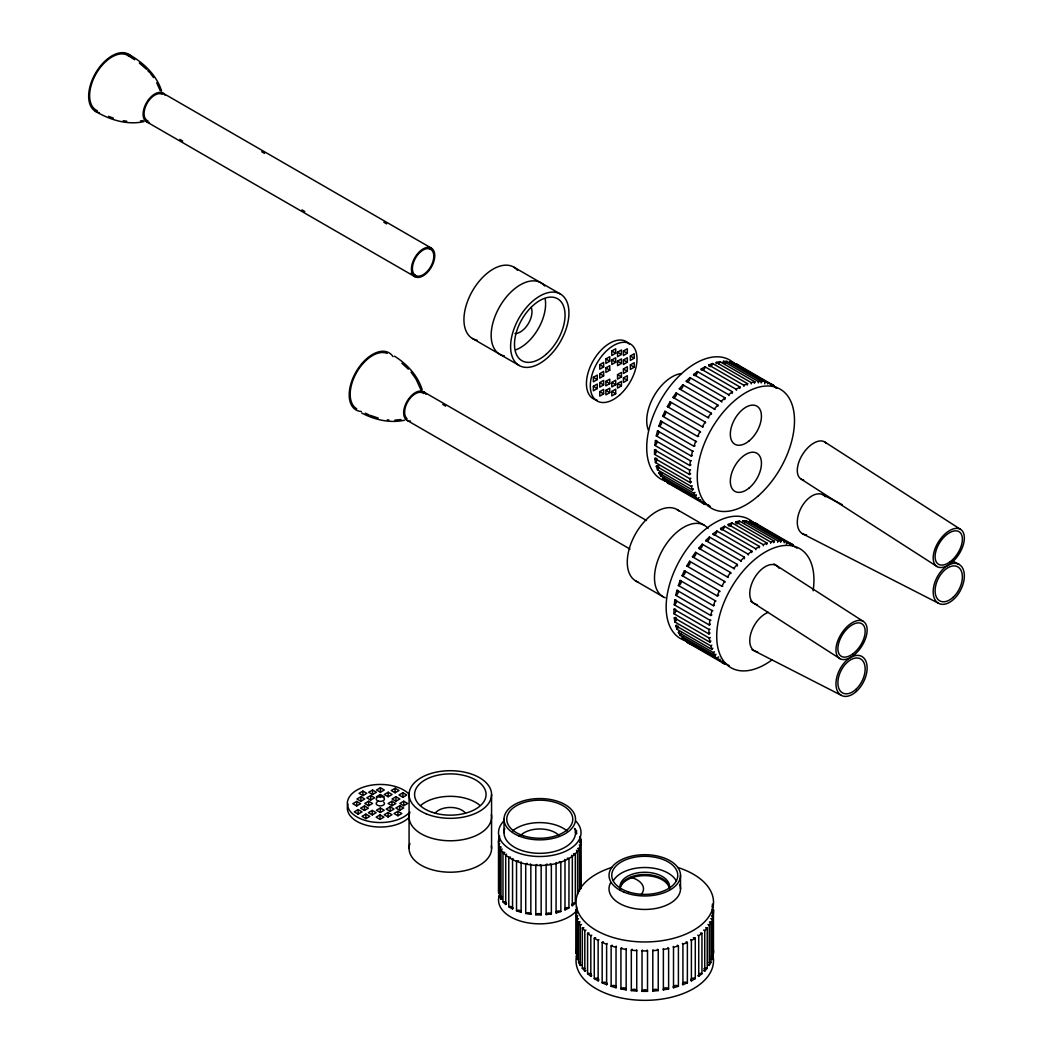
<?xml version="1.0" encoding="UTF-8"?>
<svg xmlns="http://www.w3.org/2000/svg" width="1053" height="1053" viewBox="0 0 1053 1053"><rect width="100%" height="100%" fill="white"/><g stroke="black" fill="none" stroke-linecap="round" stroke-linejoin="round"><path stroke-width="1.5" d="M655.571 449.618A2.751 1.593 -60 0 0 654.532 449.842L654.532 454.33L689.531 474.534A2.751 1.593 -60 0 0 690.571 473.547M710.025 629.246A2.751 1.593 -60 0 0 708.972 629.457L673.973 609.253L673.973 613.741L708.972 633.945A2.751 1.593 -60 0 0 710.025 632.958M654.532 449.842L689.531 470.046L689.531 474.534M708.972 629.457L708.972 633.945M576.57 909.713A2.751 1.593 0 0 0 576.083 909.674L576.083 912.846A2.751 1.593 0 0 0 577.557 912.582M712.46 953.136A2.751 1.593 0 0 0 713.46 953.268L713.46 950.096A2.751 1.593 0 0 0 712.46 950.214M690.913 464.742A2.751 1.593 -60 0 1 689.82 465.558L654.821 445.353L655.44 440.575L690.439 460.78A2.751 1.593 -60 0 1 691.413 460.78M710.354 624.153A2.751 1.593 -60 0 1 709.274 624.982L674.275 604.777L674.881 599.986L709.88 620.191A2.751 1.593 -60 0 1 710.854 620.204M689.82 465.558L690.439 460.78M709.274 624.982L709.88 620.191M576.531 906.436L576.491 956.308L577.36 959.454A2.751 1.593 0 0 0 578.531 959.151M712.381 904.079L713.052 956.308L712.183 959.454A2.751 1.593 0 0 1 710.801 959.046M692.4 455.436A2.751 1.593 -60 0 1 691.308 456.067L656.309 435.863L657.506 430.901L692.505 451.105A2.751 1.593 -60 0 1 693.4 451.329M691.308 456.067L692.505 451.105M711.854 614.847A2.751 1.593 -60 0 1 710.749 615.478L675.75 595.274L676.961 590.312L711.96 610.516A2.751 1.593 -60 0 1 712.842 610.753M710.749 615.478L711.96 610.516M695.033 445.853A2.751 1.593 -60 0 1 693.94 446.275L658.941 426.07L660.705 421.055L695.704 441.26A2.751 1.593 -60 0 1 696.573 441.865M693.94 446.275L695.704 441.26M714.474 605.278A2.751 1.593 -60 0 1 713.394 605.699L678.382 585.494L680.159 580.466L715.158 600.671A2.751 1.593 -60 0 1 715.935 601.118M713.394 605.699L715.158 600.671M712.183 959.454L712.183 919.032L713.052 915.899A2.751 1.593 0 0 0 711.512 916.031M698.705 436.232A2.751 1.593 -60 0 1 697.665 436.442L662.666 416.238L664.956 411.289L699.955 431.493A2.751 1.593 -60 0 1 700.6 432.138M697.665 436.442L699.955 431.493M718.738 595.235A2.751 1.593 -60 0 1 717.106 595.853L682.107 575.649L684.397 570.7L719.396 590.904A2.751 1.593 -60 0 1 720.041 591.549M717.106 595.853L719.396 590.904M709.393 922.007A2.751 1.593 0 0 1 710.946 922.007L709.248 925.034L709.248 965.443A2.751 1.593 0 0 1 707.998 964.917M710.946 922.007L710.946 962.429L709.248 965.443M703.365 426.82A2.751 1.593 -60 0 1 702.377 426.794L667.378 406.59L668.734 404.194L670.129 401.825L705.128 422.042A2.751 1.593 -60 0 1 705.628 422.872M702.377 426.794L705.128 422.042M722.806 586.231A2.751 1.593 -60 0 1 721.831 586.218L686.832 566.001L688.175 563.605L689.583 561.249L724.582 581.453A2.751 1.593 -60 0 1 725.083 582.283M721.831 586.218L724.582 581.453M708.866 417.817A2.751 1.593 -60 0 1 707.985 417.58L672.985 397.376L676.131 392.927L711.13 413.131A2.751 1.593 -60 0 1 711.473 414.132M707.985 417.58L711.13 413.131M728.307 577.228A2.751 1.593 -60 0 1 727.426 576.991L692.426 556.787L695.572 552.338L730.571 572.542A2.751 1.593 -60 0 1 730.914 573.543M727.426 576.991L730.571 572.542M705.694 927.706A2.751 1.593 0 0 1 707.221 927.851L704.733 930.681L704.733 971.103A2.751 1.593 0 0 1 703.628 970.471M707.221 927.851L707.221 968.273L704.733 971.103M715.092 409.472A2.751 1.593 -60 0 1 714.316 409.025L679.317 388.82L682.778 384.779L717.791 404.984A2.751 1.593 -60 0 1 717.962 406.142M714.316 409.025L717.791 404.984M734.533 568.896A2.751 1.593 -60 0 1 733.77 568.436L698.771 548.231L702.233 544.19L737.232 564.395A2.751 1.593 -60 0 1 737.311 566.04M733.77 568.436L737.232 564.395M721.884 401.996A2.751 1.593 -60 0 1 721.252 401.338L686.24 381.12L689.939 377.606L724.938 397.81A2.751 1.593 -60 0 1 724.793 399.587M721.252 401.338L724.938 397.81M741.338 561.407A2.751 1.593 -60 0 1 740.693 560.749L705.694 540.544L709.393 537.017L744.392 557.221A2.751 1.593 -60 0 1 744.326 558.748M740.693 560.749L744.392 557.221M701.956 933.287L698.731 935.854L698.731 976.276L701.956 973.709L701.956 933.287A2.751 1.593 0 0 0 700.482 933.011M729.084 395.546A2.751 1.593 -60 0 1 728.584 394.704L693.585 374.486L697.428 371.577L732.427 391.782A2.751 1.593 -60 0 1 732.164 393.388M728.584 394.704L732.427 391.782M748.525 554.957A2.751 1.593 -60 0 1 748.025 554.115L713.026 533.91L716.869 530.988L751.868 551.193A2.751 1.593 -60 0 1 751.697 552.549M748.025 554.115L751.868 551.193M695.283 938.184L691.4 940.434L691.4 980.843L695.283 978.606L695.283 938.184A2.751 1.593 0 0 0 693.348 937.749M701.495 370.09A2.751 1.593 -60 0 1 701.166 369.076L705.049 366.826L740.048 387.043A2.751 1.593 -60 0 1 739.706 388.439M701.166 369.076L736.165 389.281L740.048 387.043M755.936 549.705A2.751 1.593 -60 0 1 755.606 548.692L720.607 528.488L724.49 526.25L759.489 546.454A2.751 1.593 -60 0 1 759.16 547.85M755.606 548.692L759.489 546.454M611.806 351.018L615.702 348.767L615.702 353.255L611.806 355.506L611.806 351.018L615.702 353.255M605.883 358.928L609.766 356.677L609.766 361.179L605.883 363.417L605.883 358.928L609.766 361.179M617.545 352.189L621.441 349.951L621.441 354.44L617.545 356.677L617.545 352.189L621.441 354.44M599.749 364.693L603.632 362.443L603.632 366.931L599.749 369.182L599.749 364.693L603.632 366.931M623.442 351.004L627.325 348.767L627.325 353.255L623.442 355.506L623.442 351.004L627.325 353.255M611.806 359.994L615.702 357.744L615.702 362.245L611.806 364.483L611.806 359.994L615.702 362.245M605.883 367.905L609.766 365.667L609.766 370.156L605.883 372.393L605.883 367.905L609.766 370.156M617.545 361.179L621.441 358.928L621.441 363.417L617.545 365.667L617.545 361.179L621.441 363.417M593.365 377.329L597.262 375.079L597.262 379.567L593.365 381.818L593.365 377.329L597.262 379.567M599.749 373.67L603.632 371.419L603.632 375.921L599.749 378.159L599.749 373.67L603.632 375.921M623.442 359.994L627.325 357.744L627.325 362.232L623.442 364.483L623.442 359.994L627.325 362.232M630.352 355.98L634.235 353.729L634.235 358.217L630.352 360.468L630.352 355.98L634.235 358.217M593.365 386.306L597.262 384.055L597.262 388.557L593.365 390.795L593.365 386.306L597.262 388.557M599.749 382.647L603.632 380.409L603.632 384.898L599.749 387.149L599.749 382.647L603.632 384.898M623.442 368.971L627.325 366.72L627.325 371.222L623.442 373.46L623.442 368.971L627.325 371.222M630.352 364.957L634.235 362.706L634.235 367.207L630.352 369.445L630.352 364.957L634.235 367.207M605.883 381.383L609.766 379.133L609.766 383.621L605.883 385.872L605.883 381.383L609.766 383.621M617.545 374.644L621.441 372.407L621.441 376.895L617.545 379.133L617.545 374.644L621.441 376.895M611.806 382.45L615.702 380.199L615.702 384.687L611.806 386.938L611.806 382.45L615.702 384.687M599.749 391.637L603.632 389.386L603.632 393.875L599.749 396.125L599.749 391.637L603.632 393.875M623.442 377.948L627.325 375.71L627.325 380.199L623.442 382.436L623.442 377.948L627.325 380.199M605.883 390.36L609.766 388.123L609.766 392.611L605.883 394.849L605.883 390.36L609.766 392.611M617.545 383.621L621.441 381.383L621.441 385.872L617.545 388.123L617.545 383.621L621.441 385.872M611.806 391.426L615.702 389.189L615.702 393.677L611.806 395.915L611.806 391.426L615.702 393.677M362.916 791.093L359.034 793.33L362.916 795.581L366.813 793.33L362.916 791.093L362.916 795.581M360.876 796.752L356.993 799.003L360.876 801.241L364.772 799.003L360.876 796.752L360.876 801.241M372.551 790.026L368.655 792.264L372.551 794.515L376.434 792.264L372.551 790.026L372.551 794.515M356.717 801.438L352.821 803.676L356.717 805.927L360.6 803.676L356.717 801.438L356.717 805.927M380.409 787.749L376.513 790L380.409 792.238L384.292 790L380.409 787.749L380.409 792.238M370.695 795.581L366.813 797.819L370.695 800.069L374.592 797.819L370.695 795.581L370.695 800.069M368.655 801.241L364.772 803.492L368.655 805.742L372.551 803.492L368.655 801.241L368.655 805.742M376.434 796.752L380.33 794.515L384.213 796.752M358.138 809.625L354.242 811.863L358.138 814.114L362.021 811.863L358.138 809.625L358.138 814.114M364.483 805.927L360.6 808.164L364.483 810.415L368.379 808.164L364.483 805.927L364.483 810.415M388.188 792.238L384.292 794.488L388.188 796.739L392.071 794.488L388.188 792.238L388.188 796.739M395.112 788.276L391.229 790.513L395.112 792.764L399.008 790.513L395.112 788.276L395.112 792.764M372.262 810.415L368.379 812.666L372.262 814.904L376.158 812.666L372.262 810.415L372.262 814.904M395.967 796.739L392.071 798.977L395.967 801.228L399.85 798.977L395.967 796.739L395.967 801.228M365.917 814.114L362.021 816.351L365.917 818.602L369.8 816.351L365.917 814.114L365.917 818.602M402.891 792.764L399.008 795.002L402.891 797.253L406.787 795.002L402.891 792.764L402.891 797.253M380.33 807.98L376.434 810.231L380.33 812.468L384.213 810.231L380.33 807.98L380.33 812.468M391.992 801.241L388.096 803.492L391.992 805.742L395.875 803.492L391.992 801.241L391.992 805.742M390.15 806.809L386.254 809.046L390.15 811.297L394.033 809.046L390.15 806.809L390.15 811.297M380.041 814.904L376.158 817.154L380.041 819.392L383.937 817.154L380.041 814.904L380.041 819.392M403.747 801.228L399.85 803.465L403.747 805.716L407.629 803.465L403.747 801.228L403.747 805.716M388.096 812.468L384.213 814.719L388.096 816.97L391.992 814.719L388.096 812.468L388.096 816.97M399.771 805.742L395.875 807.98L399.771 810.231L403.654 807.98L399.771 805.742L399.771 810.231M397.916 811.297L394.033 813.535L397.916 815.785L401.812 813.535L397.916 811.297L397.916 815.785M687.372 942.409L682.923 944.278L682.923 984.7L687.372 982.831L687.372 942.409A2.751 1.593 0 0 0 686.122 941.882M708.945 366.168A2.751 1.593 -60 0 1 708.787 365.009L712.618 363.496L747.617 383.713A2.751 1.593 -60 0 1 747.13 385.122M708.787 365.009L743.787 385.227L747.617 383.713M728.729 525.96A2.751 1.593 -60 0 1 728.228 524.433L732.072 522.92L767.071 543.124A2.751 1.593 -60 0 1 766.571 544.533M728.228 524.433L763.228 544.638L767.071 543.124M678.408 945.884L673.512 947.318L673.512 987.74L678.408 986.292L678.408 945.884A2.751 1.593 0 0 0 677.316 945.239M716.264 363.68A2.751 1.593 -60 0 1 716.264 362.403L719.962 361.653L754.962 381.87A2.751 1.593 -60 0 1 754.317 383.266M716.264 362.403L751.263 382.608L754.962 381.87M735.705 523.091A2.751 1.593 -60 0 1 735.705 521.827L739.403 521.077L774.403 541.281A2.751 1.593 -60 0 1 773.771 542.677M735.705 521.827L770.704 542.032L774.403 541.281M668.616 948.49L663.377 949.477L663.377 989.886L668.616 988.912L668.616 948.49A2.751 1.593 0 0 0 667.707 947.766M140.51 120.937L143.09 120.555M144.011 121.608C127.084 125.373 109.723 119.818 95.191 111.157M404.576 420.226C389.952 423.411 374.71 419.871 361.666 412.987M401.075 419.555L394.888 420.121M658.23 950.188L652.807 950.688L652.807 991.097L658.23 990.597L658.23 950.188A2.751 1.593 0 0 0 657.335 949.279M723.253 362.666A2.751 1.593 -60 0 1 723.424 361.311L726.886 361.35L761.885 381.568A2.751 1.593 -60 0 1 761.108 382.91M723.424 361.311L758.423 381.528L761.885 381.568M742.694 522.077A2.751 1.593 -60 0 1 742.865 520.735L746.327 520.774L781.326 540.979A2.751 1.593 -60 0 1 780.563 542.321M742.865 520.735L777.864 540.939L781.326 540.979M647.516 950.925L642.027 950.925L642.027 991.334L647.516 991.334L647.516 950.925A2.751 1.593 0 0 0 647.042 950.069M636.736 950.688L631.313 950.188L631.313 990.597L636.736 991.097L636.736 950.688A2.751 1.593 0 0 0 636.499 949.793M387.333 419.831L388.899 420.002M123.214 120.726L126.768 121.2M626.153 949.477L620.928 948.49L620.928 988.912L626.153 989.886L626.153 949.477A2.751 1.593 0 0 0 626.166 948.582M729.742 363.167A2.751 1.593 -60 0 1 730.084 361.771L733.23 362.587L776.851 387.978M730.084 361.771L765.083 381.976L768.229 382.805A2.751 1.593 -60 0 1 767.519 383.871M749.183 522.591A2.751 1.593 -60 0 1 749.525 521.182L752.671 522.012L797.016 548.113M749.525 521.182L784.524 541.387L787.67 542.216A2.751 1.593 -60 0 1 786.209 543.94M675.526 486.183L674.539 485.946M710.327 506.348L664.956 480.852L662.666 478.536A2.751 1.593 -60 0 1 663.706 477.536M694.375 645.463L692.426 644.897A2.751 1.593 -60 0 1 693.137 643.831M729.176 665.628L684.397 640.263L682.107 637.947A2.751 1.593 -60 0 1 683.147 636.96M616.031 947.318L611.135 945.884L611.135 986.292L616.031 987.74L616.031 947.318A2.751 1.593 0 0 0 616.163 946.12M674.341 485.894L672.985 485.486A2.751 1.593 -60 0 1 673.367 484.828M378.224 418.041L370.314 415.395M108.577 116.317L113.316 118.12M606.62 944.278L602.171 942.409L602.171 982.831L606.62 984.7L606.62 944.278A2.751 1.593 0 0 0 607.107 943.435M365.259 413.158L369.129 414.935M735.626 364.93A2.751 1.593 -60 0 1 736.073 363.759L738.824 365.352A2.751 1.593 -60 0 1 738.39 365.957M755.212 523.854A2.751 1.593 -60 0 1 755.514 523.17L758.265 524.763A2.751 1.593 -60 0 1 757.66 525.565M705.444 503.847A2.751 1.593 -60 0 1 705.128 504.532L702.377 502.939A2.751 1.593 -60 0 1 703.365 501.807M725.03 662.771A2.751 1.593 -60 0 1 724.582 663.943L721.831 662.363A2.751 1.593 -60 0 1 722.806 661.218M512.916 858.524A2.751 1.593 0 0 1 512.548 859.551L512.548 908.95L508.783 906.765L508.783 857.379A41.251 23.811 0 0 1 499.662 836.082M823.249 494.936L842.242 504.65M951.833 560.696L959.138 564.434A21.995 13.399 -62.9 0 1 953.649 599.315A21.995 13.399 -62.9 0 1 933.511 587.719A21.995 13.399 -62.9 0 1 959.138 564.434M802.504 533.726L938.394 603.211M752.039 649.688L841.176 695.27M598.143 980.843L598.143 940.434L594.261 938.184L594.261 978.606L598.143 980.843A2.751 1.593 0 0 0 598.854 980.04M736.073 363.759L773.823 385.556A2.751 1.593 -60 0 1 773.389 386.161M513.732 267.08L560.393 294.024A41.251 23.811 -60 0 1 547.323 357.915A41.251 23.811 -60 0 1 511.6 337.289A41.251 23.811 -60 0 1 560.393 294.024M163.018 93.177L431.348 248.1A16.506 9.53 -60 0 1 426.123 273.648A16.506 9.53 -60 0 1 411.828 265.409A16.506 9.53 -60 0 1 431.348 248.1M261.71 151.737L264.553 153.383M383.819 222.236L386.648 223.881M427.821 247.639L430.664 249.285A15.124 8.727 -60 0 1 425.873 272.714A15.124 8.727 -60 0 1 412.776 265.145A15.124 8.727 -60 0 1 430.664 249.285M179.866 139.417L182.696 141.049M301.961 209.902L304.804 211.548M411.275 273.017L415.54 275.478M146.512 121.753L414.856 276.676M472.481 338.513L519.142 365.457M691.413 481.629A2.751 1.593 -60 0 1 690.439 482.761L655.44 462.557L654.821 458.476L689.82 478.681A2.751 1.593 -60 0 1 690.913 478.246M755.514 523.17L793.264 544.967A2.751 1.593 -60 0 1 792.488 545.941M657.401 465.623A2.751 1.593 -60 0 0 656.309 466.255L691.308 486.46L692.505 490.04A2.751 1.593 -60 0 0 693.4 488.789M656.309 466.255L657.506 469.835L692.505 490.04M660.02 472.178A2.751 1.593 -60 0 0 658.941 472.994L693.94 493.212L695.704 496.187A2.751 1.593 -60 0 0 696.481 494.844M658.941 472.994L660.705 475.982L695.704 496.187M662.666 478.536L697.665 498.74L699.955 501.057A2.751 1.593 -60 0 0 700.6 499.662M668.168 481.761A2.751 1.593 -60 0 0 667.378 482.735L705.128 504.532M677.066 509.56L704.286 525.276M423.569 391.795L646.476 520.485M442.76 404.457L445.603 406.103M407.077 420.371L629.984 549.061M635.815 581.006L663.035 596.722M710.854 641.04A2.751 1.593 -60 0 1 709.88 642.172L674.881 621.968L674.275 617.887L709.274 638.092A2.751 1.593 -60 0 1 710.354 637.657M676.855 625.034A2.751 1.593 -60 0 0 675.75 625.666L710.749 645.871L711.96 649.451A2.751 1.593 -60 0 0 712.842 648.2M675.75 625.666L676.961 629.246L711.96 649.451M679.475 631.589A2.751 1.593 -60 0 0 678.382 632.419L713.394 652.623L715.158 655.598A2.751 1.593 -60 0 0 715.935 654.255M678.382 632.419L680.159 635.393L715.158 655.598M682.107 637.947L717.106 658.164L719.396 660.468A2.751 1.593 -60 0 0 720.041 659.073M687.109 641.738A2.751 1.593 -60 0 0 686.832 642.146L724.582 663.943M127.492 55.204L134.692 59.745M128.782 54.361C143.313 62.588 156.515 74.776 161.635 91.071M824.512 441.839L960.402 529.264M801.254 479.181L937.144 566.593M773.955 563.921L863.17 621.309M750.697 601.25L839.925 658.651M773.823 385.556L771.072 383.963A2.751 1.593 -60 0 0 770.691 384.885M793.264 544.967L790.527 543.374A2.751 1.593 -60 0 0 789.987 545.033M667.378 482.735L670.129 484.327A2.751 1.593 -60 0 0 670.353 483.88M686.832 642.146L689.583 643.738A2.751 1.593 -60 0 0 689.965 642.817M394.48 356.151C406.958 364.009 417.646 375.434 422.2 389.702M587.587 933.287L587.587 973.709L590.812 976.276L590.812 935.854L587.587 933.287A2.751 1.593 0 0 1 589.061 933.011M139.338 63.022L146.578 69.353M401.864 363.246L408.34 369.155M742.286 368.195L741.259 367.234A2.751 1.593 -60 0 0 740.772 368.129M761.74 527.619L760.7 526.645A2.751 1.593 -60 0 0 760.437 527.066M585.916 970.471A2.751 1.593 0 0 1 584.81 971.103L584.81 930.681L582.322 927.851A2.751 1.593 0 0 1 583.849 927.706M584.81 971.103L582.322 968.273L582.322 927.851M147.789 70.525L149.579 72.512M411.039 372.117L415.896 378.869L421.305 390.637M150.474 73.499L153.62 77.619M581.546 964.917A2.751 1.593 0 0 1 580.295 965.443L580.295 925.034L578.597 922.007A2.751 1.593 0 0 1 580.137 922.007M580.295 965.443L578.597 962.429L578.597 922.007M156.713 82.753L160.267 90.808M577.36 959.454L577.36 919.032L576.491 915.899A2.751 1.593 0 0 1 577.768 915.978M712.381 944.488L713.052 947.042A2.751 1.593 0 0 1 712.289 947.042M690.439 482.761L689.82 478.681M709.88 642.172L709.274 638.092M712.46 909.805A2.751 1.593 0 0 1 713.46 909.674L713.46 912.846A2.751 1.593 0 0 1 712.46 912.727M576.57 953.228A2.751 1.593 0 0 1 576.083 953.268L576.083 950.096A2.751 1.593 0 0 1 576.57 950.122M713.46 909.674L713.46 953.268M680.514 875.333L680.514 888.811M581.006 888.666L580.848 839.465A2.751 1.593 0 0 1 579.742 839.267M580.493 888.653L580.493 845.427A2.751 1.593 0 0 1 579.203 844.888M580.006 836.424L580.006 842.597M579.4 891.483L579.4 848.257A2.751 1.593 0 0 0 577.623 848.507M577.597 894.379L577.597 851.166A2.751 1.593 0 0 1 576.491 850.311M574.438 828.764A41.251 23.811 0 0 1 576.491 830.804L576.491 833.897M576.083 909.674L576.083 953.268M571.621 904.711A2.751 1.593 0 0 0 572.319 905.685A41.251 23.811 0 0 0 575.32 903.145L575.32 853.746A2.751 1.593 0 0 0 573.49 853.733M572.319 905.685L572.319 856.286A2.751 1.593 0 0 1 571.621 855.312M564.737 859.459A2.751 1.593 0 0 0 564.987 860.512L564.987 909.897A41.251 23.811 0 0 0 568.936 907.897L568.989 858.471A2.751 1.593 0 0 0 567.225 858.195M556.287 862.486A2.751 1.593 0 0 0 556.076 863.539L556.076 912.925A41.251 23.811 0 0 0 560.841 911.529L560.841 862.131A2.751 1.593 0 0 0 559.248 861.617M547.126 864.013A2.751 1.593 0 0 0 546.138 865.184L546.138 914.583A41.251 23.811 0 0 0 551.351 913.912L551.351 864.513A2.751 1.593 0 0 0 550.035 863.789M536.859 864.5A2.751 1.593 0 0 0 535.806 865.369L535.806 914.767A41.251 23.811 0 0 0 541.15 914.86L541.15 865.461A2.751 1.593 0 0 0 540.189 864.566M527.119 863.368A2.751 1.593 0 0 0 525.723 864.052L525.723 913.451A41.251 23.811 0 0 0 530.844 914.307L530.844 864.908A2.751 1.593 0 0 0 530.304 863.908M518.629 860.854A2.751 1.593 0 0 0 516.523 861.328L516.523 910.727A41.251 23.811 0 0 0 521.117 912.293L521.117 862.894A2.751 1.593 0 0 0 521.024 861.841M504.808 852.482A2.751 1.593 0 0 0 502.979 852.43L502.979 901.829A41.251 23.811 0 0 0 505.703 904.474L505.703 855.089A2.751 1.593 0 0 0 506.506 854.141M504.018 819.208L504.018 832.686M502.176 898.367A2.751 1.593 0 0 1 500.991 899.17L500.991 849.771A2.751 1.593 0 0 0 502.176 848.968M500.991 899.17A41.251 23.811 0 0 1 499.504 896.208L499.504 846.809A2.751 1.593 0 0 1 501.241 847.125M499.017 841.071L499.017 837.977A2.751 1.593 0 0 0 499.688 837.925M499.727 893.036A2.751 1.593 0 0 1 498.714 893.339L498.714 843.953A2.751 1.593 0 0 0 499.727 843.637M498.714 893.339A41.251 23.811 0 0 1 498.543 890.259L498.543 840.873A2.751 1.593 0 0 1 499.583 841.136M491.567 794.515L491.567 848.402M409.077 794.515L409.077 848.402M380.33 794.515L380.33 797.503M613.333 880.782A32.998 19.046 0 0 1 644.765 867.514A32.998 19.046 0 0 1 676.21 880.782M620.546 889.495A24.745 14.294 0 0 1 643.501 872.292A24.745 14.294 0 0 1 669.392 888.048M620.02 888.811A24.745 14.294 0 0 1 644.765 874.516A24.745 14.294 0 0 1 669.524 888.811M679.698 884.428A35.749 20.639 0 0 1 643.488 909.437A35.749 20.639 0 0 1 610.464 882.993M677.711 867.448A68.748 39.685 0 0 1 697.784 927.548A68.748 39.685 0 0 1 591.76 927.548A68.748 39.685 0 0 1 611.819 867.448M712.499 953.86A68.748 39.685 0 0 1 647.134 1000.324A68.748 39.685 0 0 1 576.386 956.558M630.892 877.346A22.008 12.702 0 0 1 641.145 894.55M620.02 889.93A24.745 14.294 0 0 1 643.488 875.662A24.745 14.294 0 0 1 669.392 888.456M594.261 978.606A2.751 1.593 0 0 1 598.67 979.106M598.854 939.631A2.751 1.593 0 0 1 598.143 940.434M594.261 938.184A2.751 1.593 0 0 1 595.629 937.775M602.171 982.831A2.751 1.593 0 0 1 605.975 982.515A2.751 1.593 0 0 1 606.62 984.7M602.171 942.409A2.751 1.593 0 0 1 603.422 941.882M611.135 986.292A2.751 1.593 0 0 1 614.807 985.634A2.751 1.593 0 0 1 616.031 987.74M611.135 945.884A2.751 1.593 0 0 1 612.227 945.239M620.928 988.912A2.751 1.593 0 0 1 624.376 987.925A2.751 1.593 0 0 1 626.153 989.886M620.928 948.49A2.751 1.593 0 0 1 621.836 947.766M631.313 990.597A2.751 1.593 0 0 1 634.446 989.32A2.751 1.593 0 0 1 636.736 991.097M631.313 950.188A2.751 1.593 0 0 1 632.208 949.279M642.027 991.334A2.751 1.593 0 0 1 644.765 989.794A2.751 1.593 0 0 1 647.516 991.334M642.027 950.925A2.751 1.593 0 0 1 642.501 950.069M652.807 991.097A2.751 1.593 0 0 1 655.098 989.32A2.751 1.593 0 0 1 658.23 990.597M652.807 950.688A2.751 1.593 0 0 1 653.044 949.793M663.377 989.886A2.751 1.593 0 0 1 665.167 987.925A2.751 1.593 0 0 1 668.616 988.912M663.377 949.477A2.751 1.593 0 0 1 663.377 948.582M673.512 987.74A2.751 1.593 0 0 1 674.736 985.634A2.751 1.593 0 0 1 678.408 986.292M673.512 947.318A2.751 1.593 0 0 1 673.262 946.436M682.923 984.7A2.751 1.593 0 0 1 682.436 983.844M682.87 982.936A2.751 1.593 0 0 1 687.372 982.831M682.923 944.278A2.751 1.593 0 0 1 682.436 943.435M691.4 980.843A2.751 1.593 0 0 1 690.689 980.04M691.281 978.724A2.751 1.593 0 0 1 695.283 978.606M691.4 940.434A2.751 1.593 0 0 1 690.689 939.631M698.731 976.276A2.751 1.593 0 0 1 697.81 975.552M698.692 973.762A2.751 1.593 0 0 1 701.956 973.709M698.731 935.854A2.751 1.593 0 0 1 697.81 935.13M703.852 968.734A2.751 1.593 0 0 1 707.221 968.273M704.733 930.681A2.751 1.593 0 0 1 703.628 930.049M709.13 962.468A2.751 1.593 0 0 1 710.946 962.429M709.248 925.034A2.751 1.593 0 0 1 707.998 924.508M711.262 956.532A2.751 1.593 0 0 1 713.052 956.308M712.183 919.032A2.751 1.593 0 0 1 710.801 918.637M713.052 906.633A2.751 1.593 0 0 1 712.289 906.62M576.491 956.308A2.751 1.593 0 0 1 577.768 956.387M578.531 918.729A2.751 1.593 0 0 1 577.36 919.032M578.597 962.429A2.751 1.593 0 0 1 580.664 962.547M581.546 924.508A2.751 1.593 0 0 1 580.295 925.034M582.322 968.273A2.751 1.593 0 0 1 584.902 968.326M585.916 930.049A2.751 1.593 0 0 1 584.81 930.681M591.733 975.552A2.751 1.593 0 0 1 590.812 976.276M587.587 973.709A2.751 1.593 0 0 1 591.22 973.972M591.733 935.13A2.751 1.593 0 0 1 590.812 935.854M512.574 830.87A32.998 19.046 0 0 1 566.962 830.87M575.833 821.129A41.251 23.811 0 0 1 539.768 856.497A41.251 23.811 0 0 1 503.703 821.129M575.833 911.595A41.251 23.811 0 0 1 525.368 922.349A41.251 23.811 0 0 1 499.398 895.155M520.537 835.503A21.995 12.702 0 0 1 539.768 828.961A21.995 12.702 0 0 1 559.011 835.503M574.754 828.448A35.749 20.639 0 0 1 539.768 853.325A35.749 20.639 0 0 1 504.782 828.448M506.506 903.527A2.751 1.593 0 0 1 505.703 904.474M502.979 901.829A2.751 1.593 0 0 1 506.019 902.434M580.085 836.608A41.251 23.811 0 0 1 560.696 862.183A41.251 23.811 0 0 1 512.548 859.551L508.783 857.379A2.751 1.593 0 0 1 510.573 857.168M499.504 896.208A2.751 1.593 0 0 1 501.754 896.801M498.543 890.259A2.751 1.593 0 0 1 499.583 890.535M576.61 833.384A2.751 1.593 0 0 1 576.491 830.804M579.729 842.676A2.751 1.593 0 0 1 581.006 842.361M572.345 903.553A2.751 1.593 0 0 1 575.32 903.145M564.987 909.897A2.751 1.593 0 0 1 565.606 907.976A2.751 1.593 0 0 1 568.989 907.87M556.076 912.925A2.751 1.593 0 0 1 557.511 911.161A2.751 1.593 0 0 1 560.841 911.529M546.138 914.583A2.751 1.593 0 0 1 548.297 913.069A2.751 1.593 0 0 1 551.351 913.912M535.806 914.767A2.751 1.593 0 0 1 538.544 913.609A2.751 1.593 0 0 1 541.15 914.86M525.723 913.451A2.751 1.593 0 0 1 528.869 912.714A2.751 1.593 0 0 1 530.844 914.307M516.523 910.727A2.751 1.593 0 0 1 519.879 910.476A2.751 1.593 0 0 1 521.117 912.293M508.783 906.765A2.751 1.593 0 0 1 512.14 907.015A2.751 1.593 0 0 1 512.548 908.95M383.726 802.149A4.12 2.382 0 0 1 382.871 805.374A4.12 2.382 0 0 1 377.237 805.071A4.12 2.382 0 0 1 377.408 801.807M409.183 812.732A32.998 19.046 0 0 1 359.257 818.155A32.998 19.046 0 0 1 359.257 788.829A32.998 19.046 0 0 1 409.183 794.252M409.183 817.233A32.998 19.046 0 0 1 368.813 825.842A32.998 19.046 0 0 1 348.03 804.084M491.356 814.509A41.251 23.811 0 0 1 448.209 840.742A41.251 23.811 0 0 1 409.946 812.087M420.871 805.269A35.749 20.639 0 0 1 479.786 805.269M491.356 845.941A41.251 23.811 0 0 1 448.209 872.174A41.251 23.811 0 0 1 409.946 843.519M435.179 813.179A16.506 9.53 0 0 1 450.329 807.44A16.506 9.53 0 0 1 465.465 813.179M685.635 640.724A68.748 39.685 -60 0 1 680.396 559.117A68.748 39.685 -60 0 1 753.685 522.854M771.941 659.941A68.748 39.685 -60 0 1 716.738 637.894A68.748 39.685 -60 0 1 769.045 550.035A68.748 39.685 -60 0 1 813.127 590.772M757.331 604.633A22.008 12.702 -60 0 1 754.593 577.781A22.008 12.702 -60 0 1 779.049 568.212M757.66 651.768A22.008 12.702 -60 0 1 750.736 633.867A22.008 12.702 -60 0 1 768.361 612.333M673.973 609.253A2.751 1.593 -60 0 1 675.868 610.398A2.751 1.593 -60 0 1 673.973 613.741M674.881 599.986A2.751 1.593 -60 0 1 676.447 601.645A2.751 1.593 -60 0 1 674.275 604.777M676.961 590.312A2.751 1.593 -60 0 1 678.158 592.431A2.751 1.593 -60 0 1 675.75 595.274M680.159 580.466A2.751 1.593 -60 0 1 680.962 582.993A2.751 1.593 -60 0 1 678.382 585.494M684.397 570.7A2.751 1.593 -60 0 1 684.792 573.582A2.751 1.593 -60 0 1 682.107 575.649M689.583 561.249A2.751 1.593 -60 0 1 689.544 564.395A2.751 1.593 -60 0 1 686.832 566.001M695.572 552.338A2.751 1.593 -60 0 1 695.112 555.694A2.751 1.593 -60 0 1 692.426 556.787M702.233 544.19A2.751 1.593 -60 0 1 701.364 547.665A2.751 1.593 -60 0 1 698.771 548.231M709.393 537.017A2.751 1.593 -60 0 1 708.129 540.518A2.751 1.593 -60 0 1 705.694 540.544M716.869 530.988A2.751 1.593 -60 0 1 715.25 534.437A2.751 1.593 -60 0 1 713.026 533.91M724.49 526.25A2.751 1.593 -60 0 1 722.542 529.554A2.751 1.593 -60 0 1 720.607 528.488M763.399 545.796A2.751 1.593 -60 0 1 763.228 544.638M732.072 522.92A2.751 1.593 -60 0 1 729.847 526M770.704 543.295A2.751 1.593 -60 0 1 770.704 542.032M739.403 521.077A2.751 1.593 -60 0 1 736.968 523.867M777.693 542.295A2.751 1.593 -60 0 1 777.864 540.939M746.327 520.774A2.751 1.593 -60 0 1 744.813 522.814M784.182 542.795A2.751 1.593 -60 0 1 784.524 541.387M752.671 522.012A2.751 1.593 -60 0 1 751.408 523.591M717.106 658.164A2.751 1.593 -60 0 1 718.738 656.901M685.095 638.618A2.751 1.593 -60 0 1 684.397 640.263M713.394 652.623A2.751 1.593 -60 0 1 714.474 651.794M681.133 633.301A2.751 1.593 -60 0 1 680.159 635.393M710.749 645.871A2.751 1.593 -60 0 1 711.854 645.239M678.237 626.087A2.751 1.593 -60 0 1 676.961 629.246M675.842 617.545A2.751 1.593 -60 0 1 676.395 619.506A2.751 1.593 -60 0 1 674.881 621.968M674.275 617.887A2.751 1.593 -60 0 1 675.355 617.453M665.272 597.762A41.251 23.811 -60 0 1 664.127 547.27A41.251 23.811 -60 0 1 708.077 528.474M638.052 582.046A41.251 23.811 -60 0 1 635.815 533.384A41.251 23.811 -60 0 1 679.08 510.981M407.024 418.66A15.124 8.74 -60 0 1 408.577 400.39A15.124 8.74 -60 0 1 423.635 393.506M410.473 421.134A16.506 9.53 -60 0 1 407.077 401.311A16.506 9.53 -60 0 1 425.938 394.362M356.73 408.775A31.629 18.256 -60 0 1 356.177 373.236A31.629 18.256 -60 0 1 387.188 353.413M361.363 411.486A32.998 19.046 -60 0 1 356.046 371.854A32.998 19.046 -60 0 1 393.032 356.651M148.025 120.937A15.124 8.727 -60 0 1 146.828 103.773A15.124 8.727 -60 0 1 162.333 94.362M149.408 122.517A16.506 9.53 -60 0 1 146.512 102.694A16.506 9.53 -60 0 1 165.137 95.296M97.35 110.736A31.629 18.256 -60 0 1 96.178 73.631A31.629 18.256 -60 0 1 128.887 56.099M99.377 112.71A32.998 19.046 -60 0 1 95.494 73.236A32.998 19.046 -60 0 1 131.625 56.862M806.519 534.845A21.995 13.399 -62.9 0 1 800.741 508.638A21.995 13.399 -62.9 0 1 825.42 496.726M803.623 479.997A21.995 11.952 -57.2 0 1 802.504 454.541A21.995 11.952 -57.2 0 1 826.381 443.458M648.49 430.387A35.749 20.639 -60 0 1 654.124 395.757A35.749 20.639 -60 0 1 681.291 373.565M666.194 481.3A68.748 39.685 -60 0 1 660.955 399.706A68.748 39.685 -60 0 1 734.244 363.443M689.531 470.046A2.751 1.593 -60 0 1 690.571 469.835M656.216 450.092A2.751 1.593 -60 0 1 654.532 454.33M655.44 440.575A2.751 1.593 -60 0 1 657.006 442.221A2.751 1.593 -60 0 1 654.821 445.353M657.506 430.901A2.751 1.593 -60 0 1 658.717 433.02A2.751 1.593 -60 0 1 656.309 435.863M660.705 421.055A2.751 1.593 -60 0 1 661.521 423.582A2.751 1.593 -60 0 1 658.941 426.07M664.956 411.289A2.751 1.593 -60 0 1 665.338 414.158A2.751 1.593 -60 0 1 662.666 416.238M670.129 401.825A2.751 1.593 -60 0 1 670.103 404.984A2.751 1.593 -60 0 1 667.378 406.59M676.131 392.927A2.751 1.593 -60 0 1 675.671 396.27A2.751 1.593 -60 0 1 672.985 397.376M682.778 384.779A2.751 1.593 -60 0 1 681.91 388.254A2.751 1.593 -60 0 1 679.317 388.82M689.939 377.606A2.751 1.593 -60 0 1 688.675 381.107A2.751 1.593 -60 0 1 686.24 381.12M697.428 371.577A2.751 1.593 -60 0 1 695.796 375.026A2.751 1.593 -60 0 1 693.585 374.486M736.495 390.294A2.751 1.593 -60 0 1 736.165 389.281M705.049 366.826A2.751 1.593 -60 0 1 702.93 370.235M743.945 386.372A2.751 1.593 -60 0 1 743.787 385.227M712.618 363.496A2.751 1.593 -60 0 1 710.235 366.655M751.263 383.884A2.751 1.593 -60 0 1 751.263 382.608M719.962 361.653A2.751 1.593 -60 0 1 718.62 363.864M758.252 382.871A2.751 1.593 -60 0 1 758.423 381.528M726.886 361.35A2.751 1.593 -60 0 1 724.977 363.614M764.768 383.819A2.751 1.593 -60 0 1 765.083 381.976M733.23 362.587A2.751 1.593 -60 0 1 732.335 363.851M775.877 388.096A2.751 1.593 -60 0 1 776.258 387.438M707.985 505.69A2.751 1.593 -60 0 1 708.524 504.835M697.665 498.74A2.751 1.593 -60 0 1 699.1 497.556M665.522 479.707A2.751 1.593 -60 0 1 664.956 480.852M693.94 493.212A2.751 1.593 -60 0 1 695.033 492.383M661.732 473.416A2.751 1.593 -60 0 1 660.705 475.982M691.308 486.46A2.751 1.593 -60 0 1 692.4 485.828M658.48 465.913A2.751 1.593 -60 0 1 658.651 466.176M658.809 467.098A2.751 1.593 -60 0 1 657.506 469.835M656.848 458.595A2.751 1.593 -60 0 1 655.44 462.557M654.821 458.476A2.751 1.593 -60 0 1 655.914 458.042M504.361 355.914A41.251 23.811 -60 0 1 499.701 306.607A41.251 23.811 -60 0 1 544.743 285.995M545.178 298.855A35.749 20.639 -60 0 1 515.72 349.872M477.141 340.198A41.251 23.811 -60 0 1 472.481 290.891A41.251 23.811 -60 0 1 517.51 270.279M531.173 307.292A16.506 9.53 -60 0 1 528.145 323.982A16.506 9.53 -60 0 1 514.97 333.577M596.998 400.074A32.998 19.046 -60 0 1 593.273 360.626A32.998 19.046 -60 0 1 629.299 344.134M623.797 892.049A35.749 20.639 0 0 0 680.33 877.465A35.749 20.639 0 0 0 630.194 856.497A35.749 20.639 0 0 0 623.797 892.049M628.272 891.838A32.998 19.046 0 0 0 677.763 875.333A32.998 19.046 0 0 0 628.272 858.84A32.998 19.046 0 0 0 628.272 891.838M518.8 835.924A35.749 20.639 0 0 0 575.333 821.34A35.749 20.639 0 0 0 525.184 800.359A35.749 20.639 0 0 0 518.8 835.924M523.275 835.713A32.998 19.046 0 0 0 572.766 819.208A32.998 19.046 0 0 0 523.275 802.715A32.998 19.046 0 0 0 523.275 835.713M378.264 801.07A4.12 2.382 0 0 0 384.45 799.003A4.12 2.382 0 0 0 378.264 796.937A4.12 2.382 0 0 0 378.264 801.07M426.123 813.798A41.251 23.811 0 0 0 491.356 796.976A41.251 23.811 0 0 0 433.507 772.77A41.251 23.811 0 0 0 426.123 813.798M432.454 812.389A35.749 20.639 0 0 0 486.078 794.515A35.749 20.639 0 0 0 432.454 776.64A35.749 20.639 0 0 0 432.454 812.389M853.127 655.769A21.995 11.952 -57.2 0 0 864.184 622.033A21.995 11.952 -57.2 0 0 837.332 642.146A21.995 11.952 -57.2 0 0 853.127 655.769M852.891 653.821A19.244 10.464 -57.2 0 0 862.578 624.297A19.244 10.464 -57.2 0 0 839.083 641.896A19.244 10.464 -57.2 0 0 852.891 653.821M856.431 691.373A21.995 13.399 -62.9 0 0 861.92 656.493A21.995 13.399 -62.9 0 0 836.293 679.777A21.995 13.399 -62.9 0 0 856.431 691.373M855.786 689.452A19.244 11.728 -62.9 0 0 860.591 658.928A19.244 11.728 -62.9 0 0 838.175 679.317A19.244 11.728 -62.9 0 0 855.786 689.452M953.018 597.393A19.244 11.728 -62.9 0 0 957.809 566.869A19.244 11.728 -62.9 0 0 935.393 587.258A19.244 11.728 -62.9 0 0 953.018 597.393M950.346 563.71A21.995 11.952 -57.2 0 0 961.402 529.975A21.995 11.952 -57.2 0 0 934.564 550.087A21.995 11.952 -57.2 0 0 950.346 563.71M950.122 561.762A19.244 10.464 -57.2 0 0 959.796 532.239A19.244 10.464 -57.2 0 0 936.301 549.837A19.244 10.464 -57.2 0 0 950.122 561.762M758.463 495.7A68.748 39.685 -60 0 0 780.26 389.202A68.748 39.685 -60 0 0 698.929 461.319A68.748 39.685 -60 0 0 758.463 495.7M749.17 440.852A22.008 12.702 -60 0 0 757.41 406.471A22.008 12.702 -60 0 0 731.072 428.242A22.008 12.702 -60 0 0 749.17 440.852M749.17 487.96A22.008 12.702 -60 0 0 757.41 453.567A22.008 12.702 -60 0 0 731.072 475.337A22.008 12.702 -60 0 0 749.17 487.96M546.31 354.163A35.749 20.639 -60 0 0 557.642 298.776A35.749 20.639 -60 0 0 515.351 336.289A35.749 20.639 -60 0 0 546.31 354.163M619.704 394.941A32.998 19.046 -60 0 0 630.155 343.818A32.998 19.046 -60 0 0 591.115 378.435A32.998 19.046 -60 0 0 619.704 394.941"/></g></svg>
